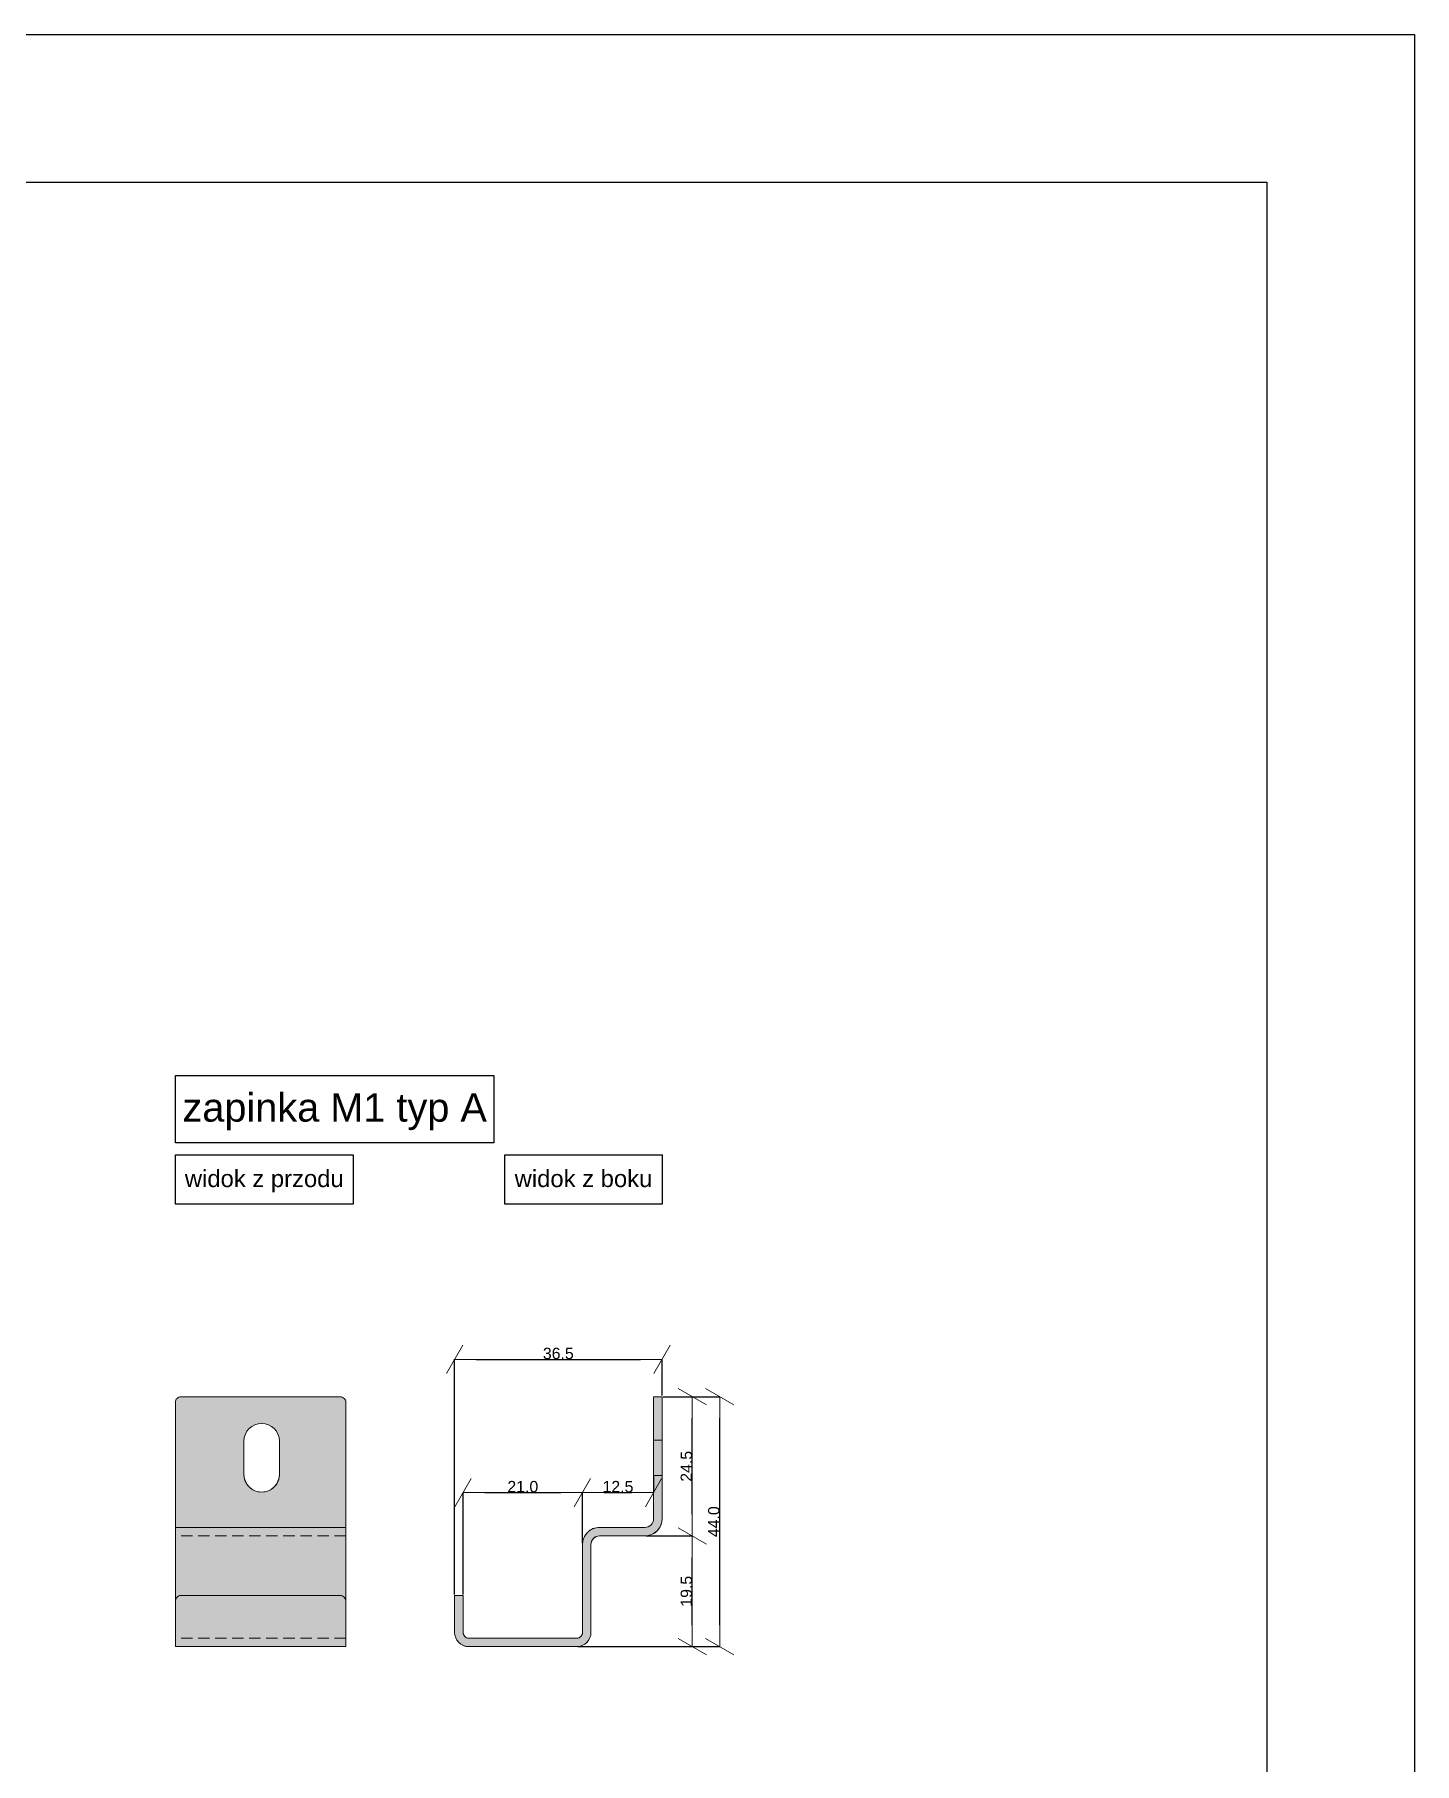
# Model space of a CAD drawing. Header units: millimetres. Extents: x -7826 to 55813, y 465 to 25965.
# Drawn here: x 53385 to 55813, y 22921 to 25965 of the extents above; entities that cross this region are included whole.
import ezdxf

# ---------------------------------------------------------------- set-up
doc = ezdxf.new("R2010")
doc.units = ezdxf.units.MM
doc.linetypes.add('Hidden Line', pattern=[30, 20, -10])
for name, color, linetype, lineweight in [('2D Drafting - General102', 254, 'Continuous', 13), ('2D Drafting - General2', 251, 'Continuous', 15), ('2D Drafting - General5', 161, 'Continuous', 25), ('Annotation - Text5', 161, 'Continuous', 25)]:
    doc.layers.add(name, color=color, linetype=linetype, lineweight=lineweight)
doc.layers.add('Dimensioning - General', color=7, linetype='Continuous')
doc.styles.add('GENERATED_STYLE_1', font='arial.ttf')
doc.dimstyles.new('GENERATED_STYLE__1', dxfattribs={"dimtxt": 20, "dimasz": 38, "dimexe": 0.18, "dimexo": 2, "dimgap": 0.09, "dimtad": 1, "dimtih": 1, "dimtoh": 1, "dimdec": 1, "dimlfac": 0.1, "dimzin": 0, "dimdsep": 46, "dimtxsty": 'GENERATED_STYLE_1', "dimblk": 'ARROWHEAD_2', "dimblk1": 'ARROWHEAD_2', "dimblk2": 'ARROWHEAD_2', "dimcen": 0.09, "dimclrd": 161, "dimclre": 161, "dimclrt": 161, "dimadec": 0, "dimazin": 0, "dimtfac": 1, "dimtdec": 4, "dimtmove": 0, "dimatfit": 3, "dimfxl": 0, "dimtolj": 1, "dimtzin": 0, "dimarcsym": 0})
doc.dimstyles.new('GENERATED_STYLE__2', dxfattribs={"dimtxt": 20, "dimasz": 38, "dimexe": 0.18, "dimexo": 2, "dimgap": 0.09, "dimtad": 1, "dimdec": 1, "dimlfac": 0.1, "dimzin": 0, "dimdsep": 46, "dimtxsty": 'GENERATED_STYLE_1', "dimblk": 'ARROWHEAD_2', "dimblk1": 'ARROWHEAD_2', "dimblk2": 'ARROWHEAD_2', "dimcen": 0.09, "dimclrd": 161, "dimclre": 161, "dimclrt": 161, "dimadec": 0, "dimazin": 0, "dimtfac": 1, "dimtdec": 4, "dimtmove": 0, "dimatfit": 3, "dimfxl": 0, "dimtolj": 1, "dimtzin": 0, "dimarcsym": 0})

# ---------------------------------------------------------------- blocks, each defined once
blk = doc.blocks.new('ARROWHEAD_2')
at = {"color": 0, "linetype": 'Continuous', "lineweight": 0}
for p, q in [((0, 0), (-1, 0)), ((-0.378, -0.655), (0.378, 0.655))]:
    blk.add_line(p, q, dxfattribs=at)
blk = doc.blocks.new('*D100')
at = {"layer": 'Defpoints', "color": 0, "linetype": 'Continuous'}
for p in [(54489.5, 23632.8), (54489.5, 23567), (54124.5, 23217)]:
    blk.add_point(p, dxfattribs=at)
at = {"layer": 'Dimensioning - General', "color": 161, "linetype": 'Continuous', "lineweight": -2}
for p, q in [((54124.5, 23219), (54124.5, 23633)), ((54162.5, 23632.8), (54451.5, 23632.8)), ((54489.5, 23569), (54489.5, 23633))]:
    blk.add_line(p, q, dxfattribs=at)
at = {"layer": 'Dimensioning - General', "color": 161, "linetype": 'Continuous', "lineweight": -2, "xscale": 38.00000000000001, "yscale": 38.00000000000001, "zscale": 38.00000000000001, "rotation": 180}
blk.add_blockref('ARROWHEAD_2', (54124.5, 23632.8), dxfattribs=at)
at = {"layer": 'Dimensioning - General', "color": 161, "linetype": 'Continuous', "lineweight": -2, "xscale": 38.00000000000001, "yscale": 38.00000000000001, "zscale": 38.00000000000001}
blk.add_blockref('ARROWHEAD_2', (54489.5, 23632.8), dxfattribs=at)
at = {"layer": 'Dimensioning - General', "color": 161, "linetype": 'Continuous', "lineweight": 25, "insert": (54307, 23643.1), "char_height": 20, "attachment_point": 5, "style": 'GENERATED_STYLE_1'}
blk.add_mtext('\\A1;36.5', dxfattribs=at)
blk = doc.blocks.new('*D101')
at = {"layer": 'Defpoints', "color": 0, "linetype": 'Continuous'}
for p in [(54489.5, 23567), (54591, 23567), (54339.5, 23127)]:
    blk.add_point(p, dxfattribs=at)
at = {"layer": 'Dimensioning - General', "color": 161, "linetype": 'Continuous', "lineweight": -2}
for p, q in [((54491.5, 23567), (54591.2, 23567)), ((54591, 23165), (54591, 23529)), ((54341.5, 23127), (54591.2, 23127))]:
    blk.add_line(p, q, dxfattribs=at)
at = {"layer": 'Dimensioning - General', "color": 161, "linetype": 'Continuous', "lineweight": -2, "xscale": 38.00000000000001, "yscale": 38.00000000000001, "zscale": 38.00000000000001}
for p, rotation in [((54591, 23567), 90), ((54591, 23127), 270)]:
    blk.add_blockref('ARROWHEAD_2', p, dxfattribs=dict(at, rotation=rotation))
at = {"layer": 'Dimensioning - General', "color": 161, "linetype": 'Continuous', "lineweight": 25, "insert": (54580.7, 23347), "char_height": 20, "attachment_point": 5, "rotation": 90, "style": 'GENERATED_STYLE_1'}
blk.add_mtext('\\A1;44.0', dxfattribs=at)
blk = doc.blocks.new('*D102')
at = {"layer": 'Defpoints', "color": 0, "linetype": 'Continuous'}
for p in [(54459.5, 23322), (54542.7, 23322), (54339.5, 23127)]:
    blk.add_point(p, dxfattribs=at)
at = {"layer": 'Dimensioning - General', "color": 161, "linetype": 'Continuous', "lineweight": -2}
for p, q in [((54461.5, 23322), (54542.9, 23322)), ((54542.7, 23165), (54542.7, 23284)), ((54341.5, 23127), (54542.9, 23127))]:
    blk.add_line(p, q, dxfattribs=at)
at = {"layer": 'Dimensioning - General', "color": 161, "linetype": 'Continuous', "lineweight": -2, "xscale": 38.00000000000001, "yscale": 38.00000000000001, "zscale": 38.00000000000001}
for p, rotation in [((54542.7, 23322), 90), ((54542.7, 23127), 270)]:
    blk.add_blockref('ARROWHEAD_2', p, dxfattribs=dict(at, rotation=rotation))
at = {"layer": 'Dimensioning - General', "color": 161, "linetype": 'Continuous', "lineweight": 25, "insert": (54532.4, 23224.5), "char_height": 20, "attachment_point": 5, "rotation": 90, "style": 'GENERATED_STYLE_1'}
blk.add_mtext('\\A1;19.5', dxfattribs=at)
blk = doc.blocks.new('*D103')
at = {"layer": 'Defpoints', "color": 0, "linetype": 'Continuous'}
for p in [(54489.5, 23567), (54542.7, 23567), (54459.5, 23322)]:
    blk.add_point(p, dxfattribs=at)
at = {"layer": 'Dimensioning - General', "color": 161, "linetype": 'Continuous', "lineweight": -2}
for p, q in [((54491.5, 23567), (54542.9, 23567)), ((54542.7, 23360), (54542.7, 23529)), ((54461.5, 23322), (54542.9, 23322))]:
    blk.add_line(p, q, dxfattribs=at)
at = {"layer": 'Dimensioning - General', "color": 161, "linetype": 'Continuous', "lineweight": -2, "xscale": 38.00000000000001, "yscale": 38.00000000000001, "zscale": 38.00000000000001}
for p, rotation in [((54542.7, 23567), 90), ((54542.7, 23322), 270)]:
    blk.add_blockref('ARROWHEAD_2', p, dxfattribs=dict(at, rotation=rotation))
at = {"layer": 'Dimensioning - General', "color": 161, "linetype": 'Continuous', "lineweight": 25, "insert": (54532.4, 23444.5), "char_height": 20, "attachment_point": 5, "rotation": 90, "style": 'GENERATED_STYLE_1'}
blk.add_mtext('\\A1;24.5', dxfattribs=at)
blk = doc.blocks.new('*D104')
at = {"layer": 'Defpoints', "color": 0, "linetype": 'Continuous'}
for p in [(54474.5, 23428.4), (54474.5, 23398.3), (54349.5, 23307)]:
    blk.add_point(p, dxfattribs=at)
at = {"layer": 'Dimensioning - General', "color": 161, "linetype": 'Continuous', "lineweight": -2}
for p, q in [((54474.5, 23426.4), (54474.5, 23398.2)), ((54349.5, 23309), (54349.5, 23398.5)), ((54387.5, 23398.3), (54436.5, 23398.3))]:
    blk.add_line(p, q, dxfattribs=at)
at = {"layer": 'Dimensioning - General', "color": 161, "linetype": 'Continuous', "lineweight": -2, "xscale": 38.00000000000001, "yscale": 38.00000000000001, "zscale": 38.00000000000001, "rotation": 180}
blk.add_blockref('ARROWHEAD_2', (54349.5, 23398.3), dxfattribs=at)
at = {"layer": 'Dimensioning - General', "color": 161, "linetype": 'Continuous', "lineweight": -2, "xscale": 38.00000000000001, "yscale": 38.00000000000001, "zscale": 38.00000000000001}
blk.add_blockref('ARROWHEAD_2', (54474.5, 23398.3), dxfattribs=at)
at = {"layer": 'Dimensioning - General', "color": 161, "linetype": 'Continuous', "lineweight": 25, "insert": (54412, 23408.6), "char_height": 20, "attachment_point": 5, "style": 'GENERATED_STYLE_1'}
blk.add_mtext('\\A1;12.5', dxfattribs=at)
blk = doc.blocks.new('*D105')
at = {"layer": 'Defpoints', "color": 0, "linetype": 'Continuous'}
for p in [(54349.5, 23398.3), (54349.5, 23307), (54139.5, 23217)]:
    blk.add_point(p, dxfattribs=at)
at = {"layer": 'Dimensioning - General', "color": 161, "linetype": 'Continuous', "lineweight": -2}
for p, q in [((54139.5, 23219), (54139.5, 23398.5)), ((54177.5, 23398.3), (54311.5, 23398.3)), ((54349.5, 23309), (54349.5, 23398.5))]:
    blk.add_line(p, q, dxfattribs=at)
at = {"layer": 'Dimensioning - General', "color": 161, "linetype": 'Continuous', "lineweight": -2, "xscale": 38.00000000000001, "yscale": 38.00000000000001, "zscale": 38.00000000000001, "rotation": 180}
blk.add_blockref('ARROWHEAD_2', (54139.5, 23398.3), dxfattribs=at)
at = {"layer": 'Dimensioning - General', "color": 161, "linetype": 'Continuous', "lineweight": -2, "xscale": 38.00000000000001, "yscale": 38.00000000000001, "zscale": 38.00000000000001}
blk.add_blockref('ARROWHEAD_2', (54349.5, 23398.3), dxfattribs=at)
at = {"layer": 'Dimensioning - General', "color": 161, "linetype": 'Continuous', "lineweight": 25, "insert": (54244.5, 23408.6), "char_height": 20, "attachment_point": 5, "style": 'GENERATED_STYLE_1'}
blk.add_mtext('\\A1;21.0', dxfattribs=at)

msp = doc.modelspace()

# ---------------------------------------------------------------- hatches: boundary and pattern name
at = {"layer": '2D Drafting - General102', "linetype": 'Continuous'}
h = msp.add_hatch(color=256, dxfattribs=at)
edge = h.paths.add_edge_path()
edge.add_line((53633.11, 23557.01), (53633.11, 23217.01))
edge.add_line((53633.11, 23217.01), (53633.11, 23207.01))
edge.add_arc((53643.11, 23207.01), 10, 90, 180, ccw=False)
edge.add_line((53643.11, 23217.01), (53923.11, 23217.01))
edge.add_arc((53923.11, 23207.01), 10, 0, 90, ccw=False)
edge.add_line((53933.11, 23207.01), (53933.11, 23217.01))
edge.add_line((53933.11, 23217.01), (53933.11, 23557.01))
edge.add_arc((53923.11, 23557.01), 10, 360, 450)
edge.add_line((53923.11, 23567.01), (53643.11, 23567.01))
edge.add_arc((53643.11, 23557.01), 10, 90, 180)
edge = h.paths.add_edge_path(flags=16)
edge.add_arc((53785.01, 23430.27), 31.16, -180.00003, 0.00003, ccw=False)
edge.add_line((53753.85, 23430.27), (53753.85, 23488.78))
edge.add_arc((53785.01, 23488.78), 31.16, 0, 180, ccw=False)
edge.add_line((53816.17, 23488.78), (53816.17, 23430.27))
h = msp.add_hatch(color=256, dxfattribs=at)
edge = h.paths.add_edge_path()
edge.add_arc((54149.52, 23152.01), 25, 180, 270, ccw=False)
edge.add_line((54124.52, 23152.01), (54124.52, 23217.01))
edge.add_line((54124.52, 23217.01), (54139.52, 23217.01))
edge.add_line((54139.52, 23217.01), (54139.52, 23152.01))
edge.add_arc((54149.52, 23152.01), 10, 180, 270)
edge.add_line((54149.52, 23142.01), (54339.52, 23142.01))
edge.add_arc((54339.52, 23152.01), 10, 270, 360)
edge.add_line((54349.52, 23152.01), (54349.52, 23307.01))
edge.add_arc((54379.52, 23307.01), 30, 90, 180, ccw=False)
edge.add_line((54379.52, 23337.01), (54459.52, 23337.01))
edge.add_arc((54459.52, 23352.01), 15, 270, 360)
edge.add_line((54474.52, 23352.01), (54474.52, 23567.01))
edge.add_line((54474.52, 23567.01), (54489.52, 23567.01))
edge.add_line((54489.52, 23567.01), (54489.52, 23352.01))
edge.add_arc((54459.52, 23352.01), 30, -90, 0, ccw=False)
edge.add_line((54459.52, 23322.01), (54379.52, 23322.01))
edge.add_arc((54379.52, 23307.01), 15, 90, 180)
edge.add_line((54364.52, 23307.01), (54364.52, 23152.01))
edge.add_arc((54339.52, 23152.01), 25, 270, 360, ccw=False)
edge.add_line((54339.52, 23127.01), (54149.52, 23127.01))
h = msp.add_hatch(color=256, dxfattribs=at)
edge = h.paths.add_edge_path()
edge.add_line((53633.11, 23127.01), (53633.11, 23207.01))
edge.add_arc((53643.11, 23207.01), 10, 90, 180, ccw=False)
edge.add_line((53643.11, 23217.01), (53923.11, 23217.01))
edge.add_arc((53923.11, 23207.01), 10, 0, 90, ccw=False)
edge.add_line((53933.11, 23207.01), (53933.11, 23127.01))
edge.add_line((53933.11, 23127.01), (53633.11, 23127.01))

# ---------------------------------------------------------------- linework, layer by layer
at = {"layer": '2D Drafting - General2', "linetype": 'Continuous'}
for p, q in [((54474.52, 23567.01), (54474.52, 23352.01)), ((54489.52, 23567.01), (54474.52, 23567.01)), ((54489.52, 23567.01), (54489.52, 23352.01)), ((53753.85, 23430.27), (53753.85, 23488.78)), ((53816.17, 23430.27), (53816.17, 23488.78)), ((54474.52, 23490.68), (54489.52, 23490.68)), ((54474.52, 23428.37), (54489.52, 23428.37)), ((53933.11, 23337.01), (53633.11, 23337.01)), ((54459.52, 23337.01), (54379.52, 23337.01)), ((54459.52, 23322.01), (54379.52, 23322.01)), ((54349.52, 23307.01), (54349.52, 23152.01)), ((54364.52, 23307.01), (54364.52, 23152.01)), ((54124.52, 23217.01), (54124.52, 23152.01)), ((54124.52, 23217.01), (54139.52, 23217.01)), ((54139.52, 23217.01), (54139.52, 23152.01)), ((54339.52, 23142.01), (54149.52, 23142.01)), ((53933.11, 23127.01), (53633.11, 23127.01)), ((54339.52, 23127.01), (54149.52, 23127.01))]:
    msp.add_line(p, q, dxfattribs=at)
at = {"layer": '2D Drafting - General2', "linetype": 'Hidden Line'}
for p, q in [((53933.11, 23322.01), (53633.11, 23322.01)), ((53933.11, 23142.01), (53633.11, 23142.01))]:
    msp.add_line(p, q, dxfattribs=at)
at = {"layer": '2D Drafting - General2', "linetype": 'Continuous', "flags": 128}
for points in [[(53633.11, 23557.01), (53633.11, 23217.01), (53633.11, 23207.01, -0.4142136), (53643.11, 23217.01), (53923.11, 23217.01, -0.4142136), (53933.11, 23207.01), (53933.11, 23217.01), (53933.11, 23557.01, 0.4142136), (53923.11, 23567.01), (53643.11, 23567.01, 0.4142136)], [(54149.52, 23127.01, -0.4142136), (54124.52, 23152.01), (54124.52, 23217.01), (54139.52, 23217.01), (54139.52, 23152.01, 0.4142136), (54149.52, 23142.01), (54339.52, 23142.01, 0.4142136), (54349.52, 23152.01), (54349.52, 23307.01, -0.4142136), (54379.52, 23337.01), (54459.52, 23337.01, 0.4142136), (54474.52, 23352.01), (54474.52, 23567.01), (54489.52, 23567.01), (54489.52, 23352.01, -0.4142136), (54459.52, 23322.01), (54379.52, 23322.01, 0.4142136), (54364.52, 23307.01), (54364.52, 23152.01, -0.4142136), (54339.52, 23127.01)], [(53816.17, 23430.27, -1.0000005), (53753.85, 23430.27), (53753.85, 23488.78, -1), (53816.17, 23488.78)], [(53633.11, 23127.01), (53633.11, 23207.01, -0.4142136), (53643.11, 23217.01), (53923.11, 23217.01, -0.4142136), (53933.11, 23207.01), (53933.11, 23127.01)]]:
    msp.add_lwpolyline(points, format="xyb", close=True, dxfattribs=at)
at = {"layer": '2D Drafting - General2', "linetype": 'Continuous'}
for centre, radius, start, end in [((53785.01, 23488.78), 31.16, 0, 180), ((53785.01, 23430.27), 31.16, 180, 0), ((54459.52, 23352.01), 15, 270, 0), ((54459.52, 23352.01), 30, 270, 0), ((54379.52, 23307.01), 30, 90, 180), ((54379.52, 23307.01), 15, 90, 180), ((54149.52, 23152.01), 25, 180, 270), ((54149.52, 23152.01), 10, 180, 270), ((54339.52, 23152.01), 25, 270, 0), ((54339.52, 23152.01), 10, 270, 0)]:
    msp.add_arc(centre, radius, start, end, dxfattribs=at)
at = {"layer": '2D Drafting - General5', "linetype": 'Continuous'}
for p, q in [((478.59, 25965.03), (55813.47, 25965.03)), ((55813.47, 25965.03), (55813.47, 465.05)), ((738.23, 25705.39), (55553.83, 25705.39)), ((55553.83, 25705.39), (55553.83, 724.69))]:
    msp.add_line(p, q, dxfattribs=at)
at = {"layer": 'Annotation - Text5', "linetype": 'Continuous', "flags": 128}
for points in [[(53633.11, 24132.73), (54193.8, 24132.73), (54193.8, 24014.16), (53633.11, 24014.16)], [(53633.11, 23992.91), (53946.03, 23992.91), (53946.03, 23905.76), (53633.11, 23905.76)], [(54213.08, 23992.91), (54489.52, 23992.91), (54489.52, 23905.76), (54213.08, 23905.76)]]:
    msp.add_lwpolyline(points, close=True, dxfattribs=at)

# ---------------------------------------------------------------- texts
at = {"layer": 'Annotation - Text5', "linetype": 'Continuous', "attachment_point": 2, "style": 'GENERATED_STYLE_1'}
for s, insert, char_height in [('{zapinka M1 typ A}', (53913.45, 24101.3), 50), ('{widok z przodu}', (53789.57, 23966.05), 30), ('{widok z boku}', (54351.3, 23966.05), 30)]:
    msp.add_mtext(s, dxfattribs=dict(at, insert=insert, char_height=char_height))

# ---------------------------------------------------------------- dimensions: what is measured, and where the dimension line sits
at = {"layer": 'Dimensioning - General', "color": 161, "linetype": 'Continuous', "lineweight": 25}
for base, p1, p2, picture, middle in [((54489.52, 23632.8), (54124.52, 23217.01), (54489.52, 23567.01), '*D100', (54307.02, 23643.11)), ((54349.52, 23398.33), (54139.52, 23217.01), (54349.52, 23307.01), '*D105', (54244.52, 23408.64)), ((54474.52, 23398.33), (54349.52, 23307.01), (54474.52, 23428.37), '*D104', (54412.02, 23408.64))]:
    dim = msp.add_linear_dim(base=base, p1=p1, p2=p2, dimstyle='GENERATED_STYLE__1', dxfattribs=at)
    dim.commit()
    dim.dimension.update_dxf_attribs({"geometry": picture, "text_midpoint": middle})
for base, p1, p2, picture, middle in [((54590.97, 23567.01), (54339.52, 23127.01), (54489.52, 23567.01), '*D101', (54580.67, 23347.01)), ((54542.69, 23567.01), (54459.52, 23322.01), (54489.52, 23567.01), '*D103', (54532.38, 23444.51)), ((54542.69, 23322.01), (54339.52, 23127.01), (54459.52, 23322.01), '*D102', (54532.38, 23224.51))]:
    dim = msp.add_linear_dim(base=base, p1=p1, p2=p2, angle=90, dimstyle='GENERATED_STYLE__2', dxfattribs=at)
    dim.commit()
    dim.dimension.update_dxf_attribs({"geometry": picture, "text_midpoint": middle})

doc.saveas('drawing.dxf')
